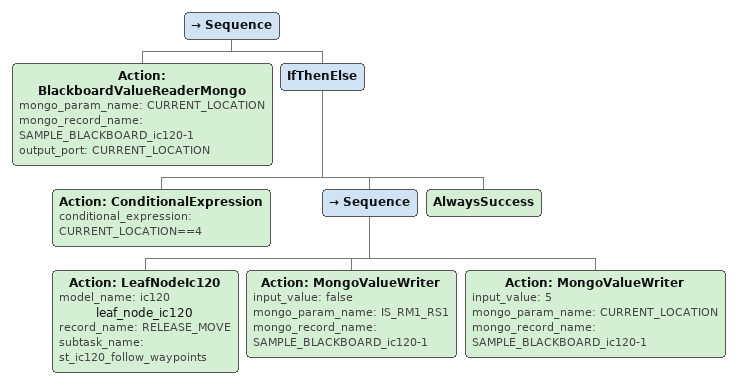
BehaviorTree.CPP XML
<Sequence>
    <Action ID="BlackboardValueReaderMongo" mongo_param_name="CURRENT_LOCATION" mongo_record_name="SAMPLE_BLACKBOARD_ic120-1" output_port="CURRENT_LOCATION"/>
    <IfThenElse>
        <Action ID="ConditionalExpression" conditional_expression="CURRENT_LOCATION==4"/>
        <Sequence>
            <Action ID="LeafNodeIc120" model_name="ic120" name="leaf_node_ic120" record_name="RELEASE_MOVE" subtask_name="st_ic120_follow_waypoints"/>
            <Action ID="MongoValueWriter" input_value="false" mongo_param_name="IS_RM1_RS1" mongo_record_name="SAMPLE_BLACKBOARD_ic120-1"/>
            <Action ID="MongoValueWriter" input_value="5" mongo_param_name="CURRENT_LOCATION" mongo_record_name="SAMPLE_BLACKBOARD_ic120-1"/>
        </Sequence>
        <AlwaysSuccess/>
    </IfThenElse>
</Sequence>
